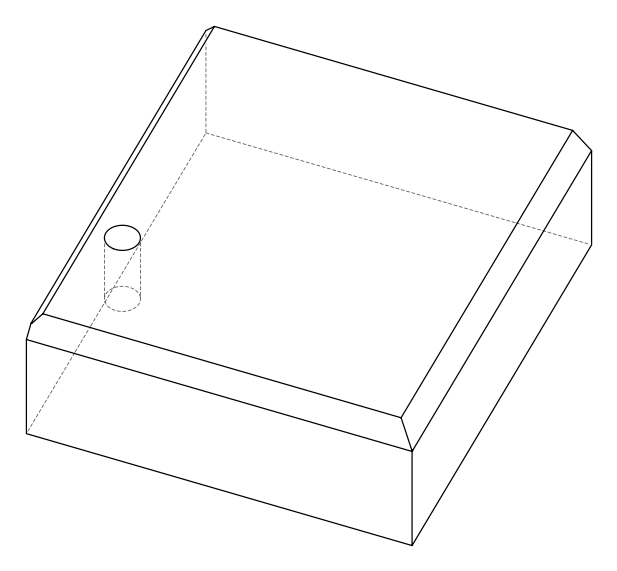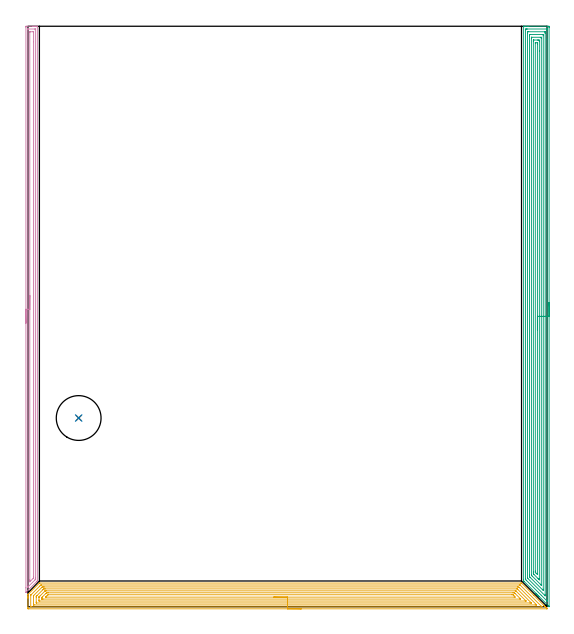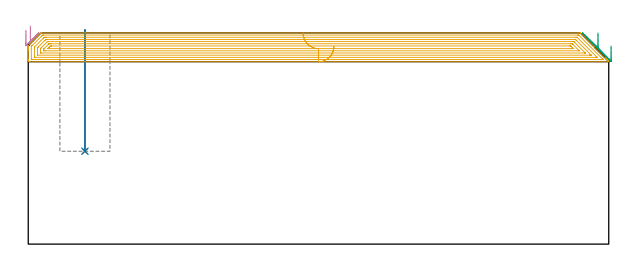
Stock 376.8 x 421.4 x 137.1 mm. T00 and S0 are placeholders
(PLAN: 5 operations, 2 tool changes, 54.8 min)
(1 INDEXABLE_INSERT_DRILL_BLIND_HOLE_FROM_SOLID | STEP1POCKET | NXT0302_013 | 0.32 min | 26474 mm3)
(2 DRILL_TO_ENLARGE_BLIND_HOLE | STEP1POCKET | UGT0301_382 | 0.32 min | 37188 mm3)
(3 AREA_MILL | FG_CHAMFER_SURFACE | UGT0205_001 | 23.38 min | 72060 mm3)
(4 AREA_MILL_1 | FG_CHAMFER_SURFACE_1 | UGT0205_001 | 10.01 min | 14329 mm3)
(5 AREA_MILL_2 | FG_CHAMFER_SURFACE_2 | UGT0205_001 | 20.81 min | 63427 mm3)
(TOOL NXT0302_013 | Index. Insert Drill 21mm [880-D2100L25-05] | D21 PA176 FL105 Z2)
(TOOL UGT0301_382 | Twist Drill Flat Bottom 32.5 mm | D32.5 PA180 FL175 Z2)
(TOOL UGT0205_001 | Chamfer Mill 20 x 3 x 45 deg. | D20 FL50 Z2)
(OP 1 INDEXABLE_INSERT_DRILL_BLIND_HOLE_FROM_SOLID)
G17 G21 G94 G90
T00 M6
G54
G17 G0 G90 X36.8 Y137. S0 M3
G43 Z147.1 H1
G94 G81 G98 Z60.3 F250. R139.1
G80
M5
M2
(OP 2 DRILL_TO_ENLARGE_BLIND_HOLE)
G17 G21 G94 G90
T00 M6
G54
G17 G0 G90 X36.8 Y137. S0 M3
G43 Z147.1 H0
G94 G81 G98 Z60.3 F250. R139.1
G80
M5
M2
(OP 3 AREA_MILL)
G17 G21 G94 G90
T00 M6
G54
G17 G0 G90 X378.3 Y220.8 S1061 M3
G43 Z147.1 H0
Z128.6
G94 G1 Y220.762 Z127.728 F250.
Y220.648 Z126.864
Y220.459 Z126.012
Y220.197 Z125.18
Y219.863 Z124.374
Y219.46 Z123.6
Y218.991 Z122.864
Y218.46 Z122.172
Y217.871 Z121.529
Y217.228 Z120.94
Y216.536 Z120.408
Y215.8 Z119.94
Y215.026 Z119.537
Y214.22 Z119.203
Y213.388 Z118.941
Y212.536 Z118.752
Y211.672 Z118.638
Y210.8 Z118.6
Y0.204
X378.298 Z118.601
X378.126 Y0.374 Z118.773
X377.858 Y0.642 Z119.042
X370.977 Y7.522 Z125.921
X370.812 Y7.686 Z126.083
X370.651 Y7.848 Z126.247
X370.53 Y7.969 Z126.368
X370.371 Y8.126 Z126.524
X370.217 Y8.282 Z126.681
X370.083 Y8.415 Z126.814
X369.931 Y8.567 Z126.964
X369.782 Y8.716 Z127.115
X369.637 Y8.862 Z127.261
X369.49 Y9.007 Z127.405
X369.348 Y9.151 Z127.549
X369.19 Y9.309 Z127.708
X369.05 Y9.448 Z127.846
X368.914 Y9.585 Z127.984
X368.743 Y9.756 Z128.155
X360.256 Y18.244 Z136.644
X359.812 Y18.691 Z137.088
X359.807 Y18.7 Z137.093
X359.8 Y19.584 Z137.1
Y421.229
Y421.395 Z137.09
X359.801 Y421.396
X360.143 Y421.4 Z136.757
X360.438 Z136.462
X361.123 Z135.772
X362.346 Z134.551
X362.884 Z134.01
X363.496 Z133.399
X377.247 Z119.651
X377.858 Y421.395 Z119.04
X378.292 Y421.39 Z118.606
X378.295 Y421.223 Z118.603
X378.299 Y420.779 Z118.601
X378.3 Y420.331 Z118.6
Y210.8
X376.886 Z120.014
Y4.487
X376.879 Y4.087 Z120.021
X376.864 Y4.097 Z120.036
X376.824 Y4.129 Z120.076
X376.788 Y4.164 Z120.112
X372.637 Y8.313 Z124.263
X362.004 Y18.946 Z134.896
X361.367 Y19.585 Z135.533
X361.275 Y19.682 Z135.625
X361.222 Y19.74 Z135.678
X361.22 Y19.786 Z135.68
X361.217 Y19.985 Z135.683
X361.214 Y20.385 Z135.686
Y20.478
X361.215 Y418.899 Z135.685
X361.216 Y418.992 Z135.684
X361.221 Y419.383 Z135.679
X361.607 Y419.395 Z135.293
X362.004 Y419.398 Z134.896
X362.483 Y419.4 Z134.417
X376.791 Y419.399 Z120.109
X376.823 Y419.398 Z120.077
X376.856 Y419.394 Z120.044
X376.878 Y419.391 Z120.022
X376.879 Y419.365 Z120.021
X376.885 Y419.086 Z120.015
X376.886 Y411.71 Z120.014
Y210.8
X375.472 Z121.428
X375.471 Y8.603 Z121.429
X375.469 Y7.969 Z121.431
X375.468 Y7.943 Z121.432
X375.434 Y7.969 Z121.466
X375.215 Y8.184 Z121.685
X362.884 Y20.515 Z134.016
X362.674 Y20.729 Z134.226
X362.649 Y20.757 Z134.251
X362.639 Y20.771 Z134.261
X362.636 Y20.802 Z134.264
X362.632 Y20.939 Z134.268
X362.629 Y21.112 Z134.271
Y416.571
X362.631 Y417.205 Z134.269
X362.634 Y417.335 Z134.266
X362.636 Y417.39 Z134.264
X362.697 Y417.396 Z134.203
X362.884 Y417.398 Z134.016
X363.573 Y417.4 Z133.327
X375.024 Z121.876
X375.215 Y417.397 Z121.685
X375.407 Y417.393 Z121.493
X375.457 Y417.39 Z121.443
X375.465 Y417.359 Z121.435
X375.468 Y417.292 Z121.432
X375.47 Y417.205 Z121.43
X375.471 Y416.946 Z121.429
X375.472 Y416.312 Z121.428
Y210.8
X374.057 Z122.843
Y12.719
X374.055 Y12.436 Z122.845
X374.05 Y11.831 Z122.85
X373.454 Y12.397 Z123.446
X373.413 Y12.436 Z123.487
X364.646 Y21.203 Z132.254
X364.479 Y21.372 Z132.421
X364.307 Y21.554 Z132.593
X364.05 Y21.836 Z132.85
X364.046 Y21.98 Z132.854
X364.044 Y22.265 Z132.856
X364.043 Y22.877 Z132.857
Y23.159
Y414.525
X364.047 Y415.133 Z132.853
X364.05 Y415.34 Z132.85
X364.059 Y415.39 Z132.841
X364.107 Y415.393 Z132.793
X364.215 Y415.396 Z132.685
X364.646 Y415.4 Z132.254
X373.454 Z123.446
X373.887 Y415.397 Z123.013
X373.99 Y415.394 Z122.91
X374.04 Y415.39 Z122.86
X374.051 Y415.383 Z122.849
X374.052 Y415.366 Z122.848
X374.055 Y415.265 Z122.845
X374.057 Y414.806 Z122.843
Y414.525
Y210.8
X372.643 Z124.257
Y15.94
X372.641 Y15.868 Z124.259
X372.636 Y15.727 Z124.264
X372.632 Y15.676 Z124.268
X372.615 Y15.69 Z124.285
X372.573 Y15.728 Z124.327
X372.288 Y16.01 Z124.612
X366.033 Y22.265 Z130.867
X365.527 Y22.778 Z131.373
X365.484 Y22.826 Z131.416
X365.464 Y22.856 Z131.436
X365.457 Y23.159 Z131.443
Y412.88
X365.458 Y413.022 Z131.442
X365.462 Y413.306 Z131.438
X365.464 Y413.383 Z131.436
X365.469 Y413.391 Z131.431
X365.486 Y413.394 Z131.414
X365.527 Y413.397 Z131.373
X365.755 Y413.4 Z131.145
X371.92 Z124.98
X372.573 Y413.396 Z124.327
X372.616 Y413.394 Z124.284
X372.634 Y413.391 Z124.266
X372.637 Y413.235 Z124.263
X372.642 Y412.951 Z124.258
X372.643 Y412.809 Z124.257
Y412.738
Y210.8
X371.229 Z125.671
Y20.478
X371.227 Y20.056 Z125.673
X371.223 Y19.585 Z125.677
X371.222 Y19.543 Z125.678
X371.171 Y19.585 Z125.729
X370.812 Y19.938 Z126.088
X370.269 Y20.478 Z126.631
X367.288 Y23.46 Z129.612
X366.995 Y23.756 Z129.905
X366.923 Y23.833 Z129.977
X366.888 Y23.871 Z130.012
X366.878 Y23.913 Z130.022
X366.876 Y24.052 Z130.024
X366.872 Y24.474 Z130.028
X366.871 Y24.946 Z130.029
Y25.369
Y410.48
X366.873 Y410.951 Z130.027
X366.878 Y411.367 Z130.022
X366.879 Y411.39 Z130.021
X366.901 Y411.393 Z129.999
X366.956 Y411.397 Z129.944
X367.067 Y411.399 Z129.833
X367.288 Y411.4 Z129.612
X369.931 Y411.399 Z126.969
X370.371 Y411.398 Z126.529
X370.812 Y411.39 Z126.088
X371.222 Y411.364 Z125.678
X371.225 Y410.951 Z125.675
X371.228 Y410.528 Z125.672
X371.229 Y403.42 Z125.671
Y210.8
X369.815 Z127.085
X369.814 Y24.17 Z127.086
Y24.052
X369.808 Y23.408 Z127.092
X369.146 Y24.052 Z127.754
X369.05 Y24.147 Z127.85
X368.654 Y24.544 Z128.246
X368.454 Y24.745 Z128.446
X368.355 Y24.849 Z128.545
X368.307 Y24.902 Z128.593
X368.292 Y24.925 Z128.608
X368.291 Y24.946 Z128.609
X368.286 Y25.721 Z128.614
X368.285 Y25.839 Z128.615
X368.286 Y409.164 Z128.614
X368.287 Y409.357 Z128.613
X368.289 Y409.38 Z128.611
X368.291 Y409.385 Z128.609
X368.305 Y409.39 Z128.595
X368.429 Y409.396 Z128.471
X368.584 Y409.399 Z128.316
X369.699 Z127.201
X369.77 Y409.395 Z127.13
X369.793 Y409.391 Z127.107
X369.808 Y409.386 Z127.092
X369.81 Y409.355 Z127.09
X369.813 Y409.283 Z127.087
X369.814 Y409.164 Z127.086
X369.815 Y408.388 Z127.085
Y210.8
Y209.928 Z127.123
Y209.063 Z127.237
Y208.212 Z127.426
Y207.38 Z127.688
Y206.574 Z128.022
Y205.8 Z128.425
Y205.064 Z128.894
Y204.372 Z129.425
Y203.729 Z130.014
Y203.14 Z130.657
Y202.608 Z131.35
Y202.14 Z132.085
Y201.737 Z132.859
Y201.403 Z133.665
Y201.141 Z134.497
Y200.952 Z135.349
Y200.838 Z136.214
Y200.8 Z137.085
G0 Z147.1
M5
M2
(OP 4 AREA_MILL_1)
G17 G21 G94 G90
T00 M6
G54
G17 G0 G90 X-1.5 Y205.9 S1061 M3
G43 Z147.1 H0
Z138.8
G94 G1 Y205.938 Z137.928 F250.
Y206.052 Z137.063
Y206.241 Z136.212
Y206.503 Z135.38
Y206.837 Z134.574
Y207.24 Z133.8
Y207.709 Z133.064
Y208.24 Z132.372
Y208.829 Z131.729
Y209.472 Z131.14
Y210.165 Z130.608
Y210.9 Z130.14
Y211.674 Z129.737
Y212.48 Z129.403
Y213.312 Z129.141
Y214.164 Z128.952
Y215.029 Z128.838
Y215.9 Z128.8
Y420.79
X-1.497 Y421.099 Z128.802
X-1.491 Y421.39 Z128.806
X-1.197 Y421.4 Z129.1
X3.541 Z133.835
X4.106 Z134.403
X4.432 Z134.728
X4.997 Z135.293
X5.323 Z135.618
X5.976 Z136.275
X6.371 Z136.67
X6.751 Y421.393 Z137.042
X6.797 Y421.39 Z137.088
X6.8 Y421.237 Z137.1
Y19.031
X6.803 Y18.712 Z137.097
X6.538 Y18.438 Z136.837
X6.175 Y18.075 Z136.474
X-1.187 Y10.713 Z129.113
X-1.36 Y10.539 Z128.937
X-1.487 Y10.415 Z128.811
X-1.495 Y10.414 Z128.803
X-1.499 Y10.415 Z128.799
X-1.5 Y13.734 Z128.8
Y215.9
X-0.086 Z130.214
Y419.13
X-0.084 Y419.255 Z130.216
X-0.081 Y419.338 Z130.219
X-0.078 Y419.392 Z130.222
X-0.071 Y419.393 Z130.229
X-0.023 Y419.396 Z130.277
X0.474 Y419.4 Z130.774
X4.93 Y419.398 Z135.23
X5.323 Y419.392 Z135.623
X5.373 Y419.39 Z135.673
X5.381 Y419.192 Z135.681
X5.384 Y419.067 Z135.684
X5.385 Y419.005 Z135.685
X5.386 Y418.942 Z135.686
Y20.831
X5.385 Y19.938 Z135.685
X5.383 Y19.878 Z135.683
X5.379 Y19.814 Z135.679
X5.37 Y19.731 Z135.67
X5.323 Y19.681 Z135.623
X5.009 Y19.361 Z135.309
X4.696 Y19.045 Z134.996
X0.104 Y14.454 Z130.404
X-0.023 Y14.329 Z130.277
X-0.067 Y14.29 Z130.233
X-0.076 Y14.284 Z130.224
X-0.079 Y14.311 Z130.221
X-0.083 Y14.393 Z130.217
X-0.085 Y14.519 Z130.215
X-0.086 Y14.582 Z130.214
Y215.9
X1.328 Z131.628
X1.329 Y417.219 Z131.629
X1.33 Y417.327 Z131.63
X1.333 Y417.379 Z131.633
X1.334 Y417.386 Z131.634
X1.347 Y417.39 Z131.647
X1.398 Y417.395 Z131.698
X1.579 Y417.399 Z131.879
X3.722 Z134.022
X3.842 Y417.398 Z134.142
X3.938 Y417.393 Z134.238
X3.964 Y417.39 Z134.264
X3.966 Y417.385 Z134.266
X3.969 Y417.363 Z134.269
X3.97 Y417.219 Z134.27
X3.971 Y410.168 Z134.271
Y21.724
X3.97 Y21.294 Z134.27
X3.966 Y20.831 Z134.266
X3.964 Y20.782 Z134.264
X3.929 Y20.74 Z134.229
X3.866 Y20.67 Z134.166
X3.785 Y20.586 Z134.085
X1.556 Y18.356 Z131.856
X1.351 Y18.153 Z131.651
X1.345 Y18.152 Z131.645
X1.335 Y18.153 Z131.635
X1.334 Y18.177 Z131.634
X1.33 Y18.583 Z131.63
X1.329 Y19.045 Z131.629
X1.328 Y19.477 Z131.628
Y215.9
Y216.772 Z131.666
Y217.637 Z131.78
Y218.488 Z131.969
Y219.32 Z132.231
Y220.126 Z132.565
Y220.9 Z132.968
Y221.636 Z133.437
Y222.328 Z133.968
Y222.971 Z134.557
Y223.561 Z135.201
Y224.092 Z135.893
Y224.561 Z136.628
Y224.963 Z137.402
Y225.297 Z138.208
Y225.56 Z139.04
Y225.748 Z139.892
Y225.862 Z140.757
Y225.9 Z141.628
G0 Z147.1
M5
M2
(OP 5 AREA_MILL_2)
G17 G21 G94 G90
T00 M6
G54
G17 G0 G90 X198.42 Y-1.5 S1061 M3
G43 Z147.1 H0
Z128.4
G94 G1 X198.382 Z127.529 F250.
X198.268 Z126.664
X198.079 Z125.812
X197.817 Z124.98
X197.483 Z124.174
X197.08 Z123.4
X196.611 Z122.664
X196.08 Z121.972
X195.491 Z121.329
X194.848 Z120.74
X194.156 Z120.209
X193.42 Z119.74
X192.646 Z119.337
X191.84 Z119.003
X191.008 Z118.741
X190.156 Z118.552
X189.291 Z118.438
X188.42 Z118.4
X0.63
X0.13 Y-1.495 Z118.403
X0.009 Y-1.492 Z118.406
X0.004 Y-1. Z118.898
X0. Y-0.376 Z119.522
Y6.08 Z125.974
Y6.602 Z126.499
Y6.965 Z126.861
Y7.487 Z127.383
Y7.85 Z127.744
Y8.735 Z128.633
X0.002 Y8.892 Z128.788
X0.034 Y8.935 Z128.833
X8.244 Y17.144 Z137.044
X8.305 Y17.198 Z137.087
X8.679 Y17.2 Z137.1
X357.43
X358.303 Y17.193 Z137.093
X358.325 Y17.174 Z137.074
X358.359 Y17.142 Z137.04
X367.267 Y8.231 Z128.131
X374.589 Y0.909 Z120.806
X374.728 Y0.77 Z120.666
X374.868 Y0.629 Z120.527
X375.026 Y0.471 Z120.369
X375.17 Y0.328 Z120.224
X375.315 Y0.182 Z120.08
X375.464 Y0.033 Z119.931
X375.613 Y-0.115 Z119.781
X375.762 Y-0.265 Z119.633
X375.902 Y-0.405 Z119.493
X376.055 Y-0.557 Z119.338
X376.209 Y-0.713 Z119.185
X376.339 Y-0.843 Z119.055
X376.497 Y-1. Z118.896
X376.656 Y-1.163 Z118.735
X376.71 Y-1.224 Z118.674
X376.766 Y-1.33 Z118.569
X376.809 Y-1.442 Z118.457
X376.828 Y-1.495 Z118.403
X376.685 Y-1.499 Z118.401
X376.656 Y-1.5 Z118.4
X188.42
Y-0.086 Z119.814
X2.389 Y-0.085 Z119.815
X2.011 Y-0.079 Z119.821
X2.006 Y0.043 Z119.943
X2.001 Y0.299 Z120.199
Y8.263 Z128.163
X2.006 Y8.382 Z128.282
X2.01 Y8.439 Z128.339
X2.042 Y8.48 Z128.38
X2.286 Y8.735 Z128.635
X2.351 Y8.802 Z128.702
X8.679 Y15.129 Z135.029
X9.026 Y15.471 Z135.371
X9.214 Y15.652 Z135.552
X9.361 Y15.779 Z135.679
X9.573 Y15.785 Z135.685
X9.602
X356.565 Y15.786 Z135.686
X356.998 Y15.782 Z135.682
X357.213 Y15.779 Z135.679
X357.263 Y15.775 Z135.675
X357.326 Y15.717 Z135.617
X357.43 Y15.619 Z135.519
X372.632 Y0.414 Z120.314
X372.993 Y0.05 Z119.95
X373.056 Y-0.015 Z119.885
X373.112 Y-0.078 Z119.822
X373.032 Y-0.08 Z119.82
X372.632 Y-0.085 Z119.815
X188.42 Y-0.086 Z119.814
Y1.329 Z121.229
X4.537
X4.207 Y1.331 Z121.231
X4.098 Y1.332 Z121.232
X4.019 Y1.335 Z121.235
X4.01 Y1.45 Z121.35
X4.004 Y1.655 Z121.555
X4.001 Y1.86 Z121.76
X4. Y7.17 Z127.07
X4.004 Y7.85 Z127.75
X4.008 Y7.952 Z127.852
X4.012 Y8. Z127.9
X4.032 Y8.024 Z127.924
X4.207 Y8.207 Z128.107
X9.81 Y13.81 Z133.71
X10.045 Y14.045 Z133.945
X10.258 Y14.252 Z134.152
X10.332 Y14.321 Z134.221
X10.389 Y14.365 Z134.265
X10.467 Y14.366 Z134.266
X11.032 Y14.37 Z134.27
X11.361 Y14.371 Z134.271
X11.925
X355.312
X355.642 Y14.369 Z134.269
X356.213 Y14.364 Z134.264
X356.536 Y14.064 Z133.964
X356.556 Y14.045 Z133.945
X368.941 Y1.655 Z121.555
X369.055 Y1.54 Z121.44
X369.249 Y1.336 Z121.236
X369.198 Y1.334 Z121.234
X369.055 Y1.332 Z121.232
X368.491 Y1.329 Z121.229
X368.161
X188.42
Y2.743 Z122.643
X6.125
X6.07 Y2.744 Z122.644
X6.031 Y2.747 Z122.647
X6.013 Y2.749 Z122.649
X6.01 Y2.766 Z122.666
X6.005 Y2.984 Z122.884
X6. Y3.421 Z123.321
Y6.961 Z126.861
X6.007 Y7.405 Z127.305
X6.01 Y7.515 Z127.415
X6.021 Y7.56 Z127.46
X6.049 Y7.591 Z127.491
X6.149 Y7.698 Z127.598
X6.299 Y7.85 Z127.75
X6.593 Y8.144 Z128.044
X10.724 Y12.275 Z132.175
X11.042 Y12.591 Z132.491
X11.361 Y12.904 Z132.804
X11.417 Y12.95 Z132.85
X11.464 Y12.953 Z132.853
X11.568 Y12.955 Z132.855
X12.255 Y12.957 Z132.857
X12.46
X354.952
X355.124 Y12.955 Z132.855
X355.167 Y12.953 Z132.853
X355.184 Y12.951 Z132.851
X355.232 Y12.907 Z132.807
X355.399 Y12.747 Z132.647
X355.642 Y12.509 Z132.409
X364.859 Y3.289 Z123.189
X365.121 Y3.023 Z122.923
X365.288 Y2.851 Z122.751
X365.384 Y2.748 Z122.648
X365.371 Y2.747 Z122.647
X365.271 Y2.745 Z122.645
X364.584 Y2.743 Z122.643
X364.379
X188.42
Y4.157 Z124.057
X8.679
X8.016 Y4.164 Z124.064
X8.01 Y4.215 Z124.115
X8.007 Y4.31 Z124.21
X8. Y4.981 Z124.881
Y6.751 Z126.651
X8.003 Y6.965 Z126.865
X8.006 Y7.049 Z126.949
X8.01 Y7.089 Z126.989
X8.034 Y7.123 Z127.023
X8.137 Y7.233 Z127.133
X8.27 Y7.37 Z127.27
X8.679 Y7.78 Z127.68
X12.288 Y11.39 Z131.29
X12.385 Y11.483 Z131.383
X12.428 Y11.521 Z131.421
X12.446 Y11.536 Z131.436
X12.531 Y11.538 Z131.438
X12.84 Y11.542 Z131.442
X12.995 Y11.543 Z131.443
X13.15
X353.699
X353.853 Y11.542 Z131.442
X354.008 Y11.539 Z131.439
X354.11 Y11.536 Z131.436
X354.164 Y11.526 Z131.426
X354.192 Y11.5 Z131.4
X354.308 Y11.39 Z131.29
X354.748 Y10.953 Z130.853
X361.007 Y4.692 Z124.592
X361.386 Y4.31 Z124.21
X361.508 Y4.182 Z124.082
X361.521 Y4.168 Z124.068
X361.5 Y4.164 Z124.064
X361.419 Y4.16 Z124.06
X361.316 Y4.158 Z124.058
X361.162 Y4.157 Z124.057
X361.007
X188.42
Y5.571 Z125.471
X10.981 Y5.572 Z125.472
X10.467 Y5.574 Z125.474
X10.08 Y5.578 Z125.478
X10.01 Y5.582 Z125.482
X10.004 Y5.653 Z125.553
X10.003 Y6.08 Z125.98
X10.004 Y6.538 Z126.438
X10.01 Y6.646 Z126.546
X10.076 Y6.716 Z126.616
X10.314 Y6.965 Z126.865
X10.39 Y7.042 Z126.942
X10.467 Y7.119 Z127.019
X13.058 Y9.711 Z129.611
X13.15 Y9.802 Z129.702
X13.39 Y10.036 Z129.936
X13.46 Y10.1 Z130.
X13.487 Y10.122 Z130.022
X13.535 Y10.124 Z130.024
X14.044 Y10.127 Z130.027
X14.424 Y10.129 Z130.029
X14.938
X352.065 Y10.128 Z130.028
X352.447 Y10.127 Z130.027
X352.959 Y10.122 Z130.022
X353.123 Y10.116 Z130.016
X353.292 Y9.952 Z129.852
X353.63 Y9.62 Z129.52
X357.43 Y5.82 Z125.72
X357.571 Y5.676 Z125.576
X357.638 Y5.604 Z125.504
X357.661 Y5.578 Z125.478
X357.651 Y5.577 Z125.477
X357.43 Y5.574 Z125.474
X357.05 Y5.572 Z125.472
X188.42 Y5.571 Z125.471
Y6.985 Z126.885
X13.128 Y6.986 Z126.886
X12.808 Y6.999 Z126.899
X12.847 Y7.042 Z126.942
X12.956 Y7.157 Z127.057
X13.07 Y7.273 Z127.173
X13.15 Y7.353 Z127.253
X13.844 Y8.047 Z127.947
X14.044 Y8.246 Z128.146
X14.292 Y8.489 Z128.389
X14.51 Y8.701 Z128.601
X14.938 Y8.714 Z128.614
X14.959
X351.191 Y8.715 Z128.615
X352.065 Y8.709 Z128.609
X352.093 Y8.708 Z128.608
X352.289 Y8.513 Z128.413
X352.952 Y7.85 Z127.75
X353.793 Y6.993 Z126.893
X352.938 Y6.986 Z126.886
X188.42 Y6.985 Z126.885
X187.548 Z126.924
X186.683 Z127.037
X185.832 Z127.226
X185. Z127.489
X184.194 Z127.822
X183.42 Z128.225
X182.684 Z128.694
X181.992 Z129.225
X181.349 Z129.814
X180.759 Z130.458
X180.228 Z131.15
X179.76 Z131.885
X179.357 Z132.659
X179.023 Z133.465
X178.761 Z134.297
X178.572 Z135.149
X178.458 Z136.014
X178.42 Z136.885
G0 Z147.1
M5
M2
